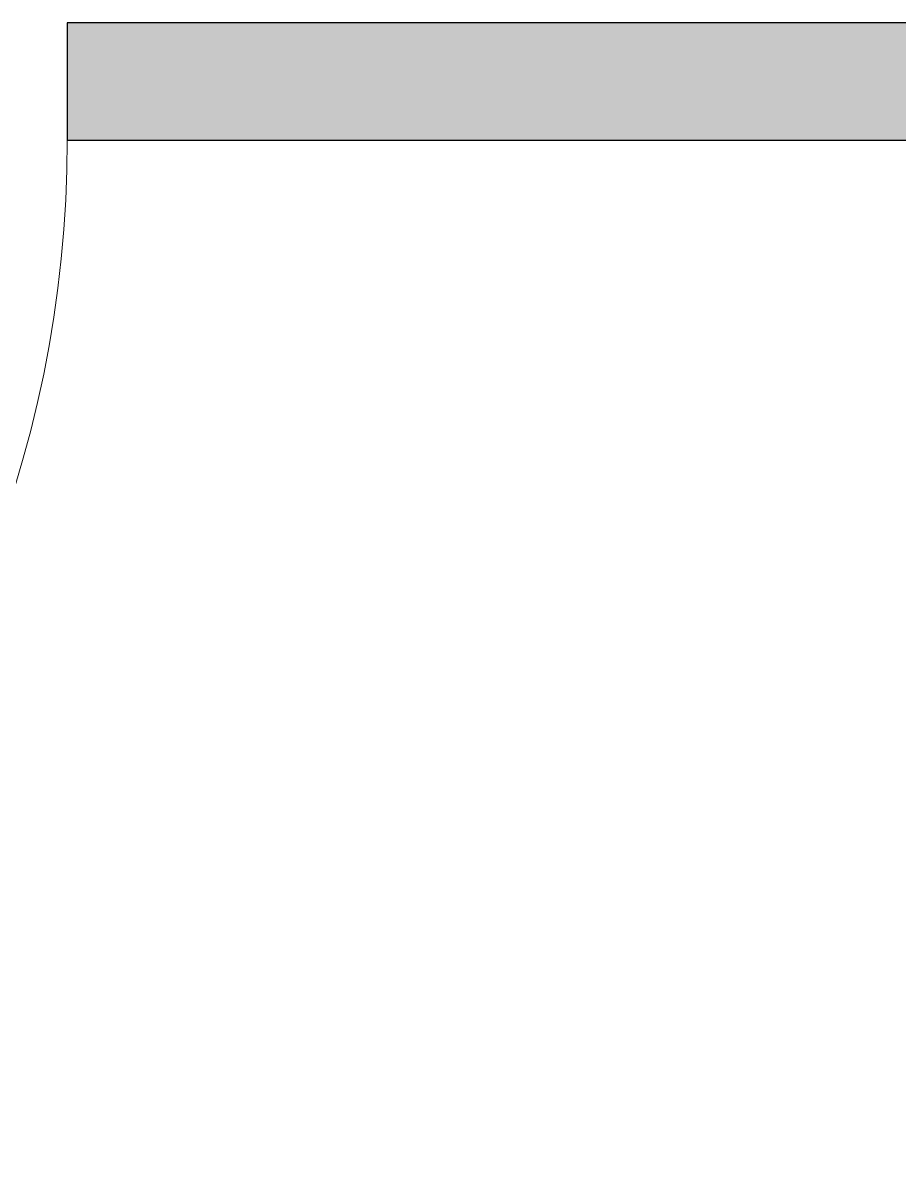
# Model space of a CAD drawing. Header units: millimetres. Extents: x 155927 to 295199, y -4084 to 97293.
# Drawn here: x 229196 to 229958, y 12621 to 13608 of the extents above; entities that cross this region are included whole.
import ezdxf

# ---------------------------------------------------------------- set-up
doc = ezdxf.new("R2010")
doc.units = ezdxf.units.MM
doc.header["$MEASUREMENT"] = 0
for name, color, linetype, lineweight in [('A-DOOR', 4, 'CONTINUOUS', 9), ('A-WALL-PATT', 7, 'CONTINUOUS', 9), ('I-WALL', 7, 'CONTINUOUS', 9)]:
    doc.layers.add(name, color=color, linetype=linetype, lineweight=lineweight)

msp = doc.modelspace()

# ---------------------------------------------------------------- hatches: boundary and pattern name
at = {"layer": 'A-WALL-PATT'}
h = msp.add_hatch(color=256, dxfattribs=at)
h.paths.add_polyline_path([(229234.33, 13505.61), (230738.83, 13505.61), (230738.83, 13607.61), (229234.33, 13607.61)], flags=0)
h.paths.add_polyline_path([(228224.33, 13505.61), (228224.33, 13607.61), (228106.83, 13607.61), (228106.83, 13505.61)], flags=0)

# ---------------------------------------------------------------- linework, layer by layer
at = {"layer": 'A-DOOR'}
msp.add_arc((228224.33, 13505.61), 1010, 270, 0, dxfattribs=at)
at = {"layer": 'I-WALL', "lineweight": 30}
for p, q in [((230738.83, 13607.61), (229234.33, 13607.61)), ((229234.33, 13607.61), (229234.33, 13505.61)), ((229234.33, 13505.61), (230738.83, 13505.61))]:
    msp.add_line(p, q, dxfattribs=at)

doc.saveas('drawing.dxf')
